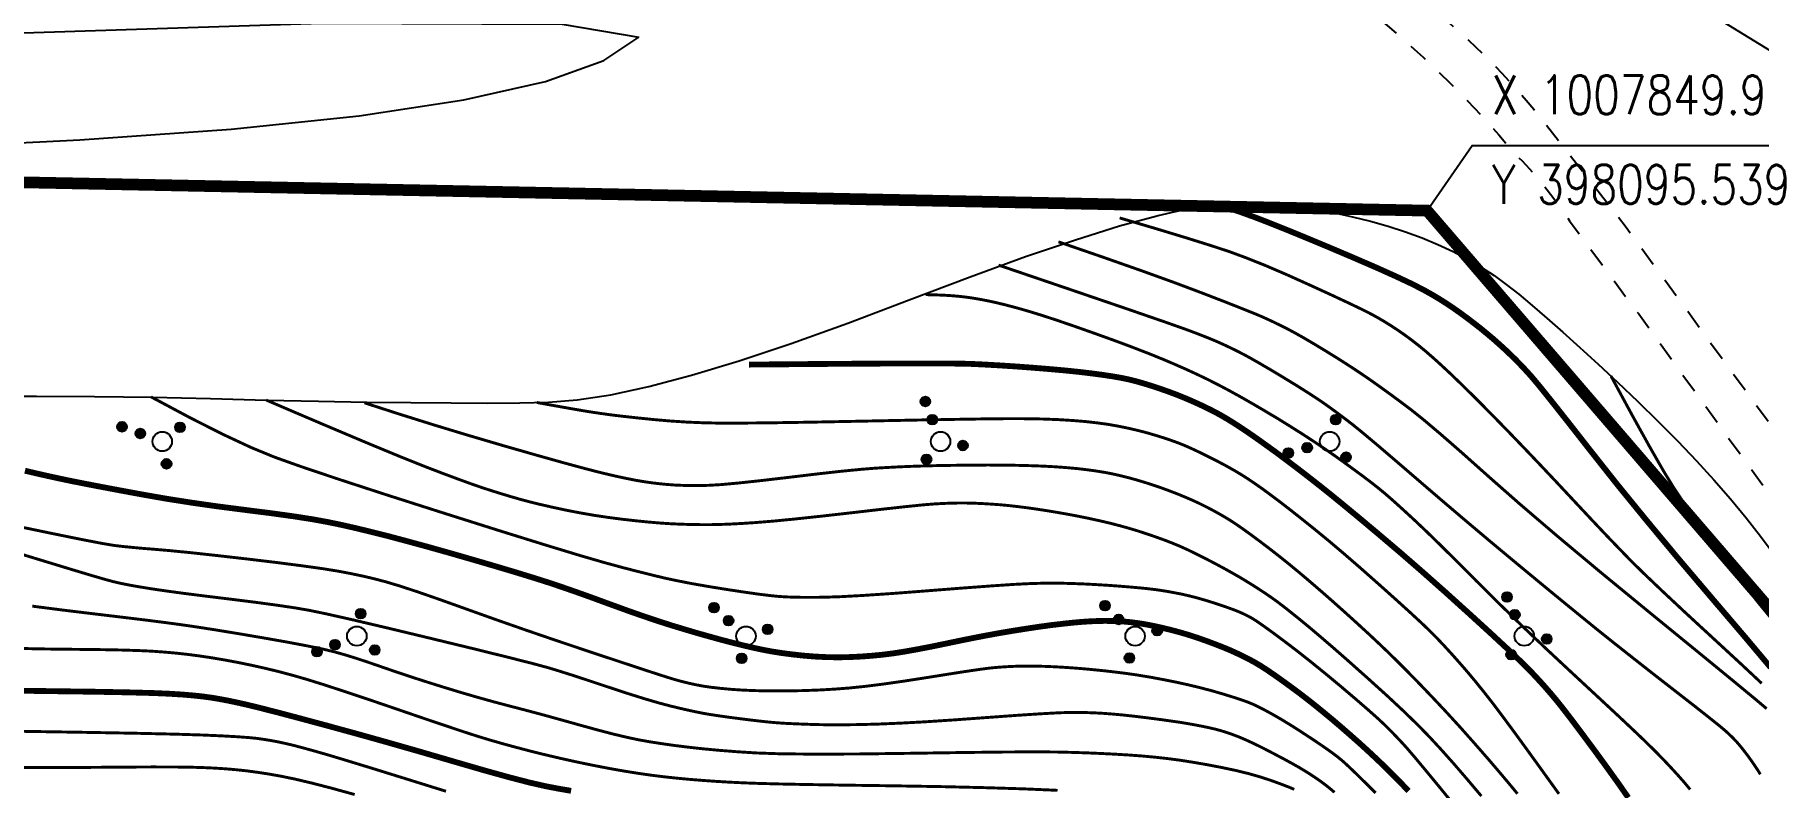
# Model space of a CAD drawing. Extents: x 396500 to 398250, y 1005980 to 1008200.
# Drawn here: x 398059.75 to 398104.06, y 1007835.15 to 1007854.5 of the extents above; entities that cross this region are included whole.
import ezdxf
from ezdxf.enums import TextEntityAlignment as Align

# ---------------------------------------------------------------- set-up
doc = ezdxf.new("R2010")
doc.units = 0
doc.header["$LTSCALE"] = 0.5
doc.linetypes.add('X6', pattern=[2, 1, -1])
doc.layers.get('0').update_dxf_attribs({"linetype": 'CONTINUOUS'})
for name, color, linetype in [('DGX', 2, 'CONTINUOUS'), ('DLSS', 4, 'CONTINUOUS'), ('DMTZ', 3, 'CONTINUOUS'), ('ZBTZ', 3, 'CONTINUOUS'), ('用地红线', 1, 'CONTINUOUS')]:
    doc.layers.add(name, color=color, linetype=linetype)
doc.styles.add('HZ', font='rs.shx', dxfattribs={"width": 0.8, "bigfont": 'hztxt.shx'})
doc.linetypes.add('10411', pattern='A,2,[150,AAA.SHX,S=1,R=0,X=0,Y=1],2,[151,AAA.SHX,S=1,R=0,X=0,Y=3],1e-11', length=4)
doc.linetypes.add('10421', pattern='A,2,[150,AAA.SHX,S=1,R=0,X=0,Y=1],1e-11', length=2)
doc.linetypes.add('1161', pattern='A,0,[149,AAA.SHX,S=0.15,R=0,X=0,Y=0],-1.6', length=1.6)

# ---------------------------------------------------------------- blocks, each defined once
blk = doc.blocks.new('*U110')
at = {"linetype": 'Continuous'}
for points in [[(-0.25, 2.2), (-0.238, 2.123), (-0.238, 2.277)], [(-0.238, 2.277), (-0.202, 2.053), (-0.202, 2.347)], [(-0.202, 2.053), (-0.238, 2.277), (-0.238, 2.123)], [(-0.202, 2.347), (-0.147, 1.998), (-0.147, 2.402)], [(-0.147, 1.998), (-0.202, 2.347), (-0.202, 2.053)], [(-0.147, 2.402), (-0.077, 1.962), (-0.077, 2.438)], [(-0.077, 1.962), (-0.147, 2.402), (-0.147, 1.998)], [(-0.077, 2.438), (0, 1.95), (0, 2.45)], [(0, 1.95), (-0.077, 2.438), (-0.077, 1.962)], [(0, 2.45), (0.077, 1.962), (0.077, 2.438)], [(0.077, 1.962), (0, 2.45), (0, 1.95)], [(0.077, 2.438), (0.147, 1.998), (0.147, 2.402)], [(0.147, 1.998), (0.077, 2.438), (0.077, 1.962)], [(0.147, 2.402), (0.202, 2.053), (0.202, 2.347)], [(0.202, 2.053), (0.147, 2.402), (0.147, 1.998)], [(0.202, 2.347), (0.238, 2.123), (0.238, 2.277)], [(0.238, 2.123), (0.202, 2.347), (0.202, 2.053)], [(0.25, 2.2), (0.238, 2.277), (0.238, 2.123)]]:
    blk.add_solid(points, dxfattribs=at)
blk = doc.blocks.new('*U109')
at = {"linetype": 'Continuous'}
for points in [[(-0.25, 1.2), (-0.238, 1.123), (-0.238, 1.277)], [(-0.238, 1.277), (-0.202, 1.053), (-0.202, 1.347)], [(-0.202, 1.053), (-0.238, 1.277), (-0.238, 1.123)], [(-0.202, 1.347), (-0.147, 0.998), (-0.147, 1.402)], [(-0.147, 0.998), (-0.202, 1.347), (-0.202, 1.053)], [(-0.147, 1.402), (-0.077, 0.962), (-0.077, 1.438)], [(-0.077, 0.962), (-0.147, 1.402), (-0.147, 0.998)], [(-0.077, 1.438), (0, 0.95), (0, 1.45)], [(0, 0.95), (-0.077, 1.438), (-0.077, 0.962)], [(0, 1.45), (0.077, 0.962), (0.077, 1.438)], [(0.077, 0.962), (0, 1.45), (0, 0.95)], [(0.077, 1.438), (0.147, 0.998), (0.147, 1.402)], [(0.147, 0.998), (0.077, 1.438), (0.077, 0.962)], [(0.147, 1.402), (0.202, 1.053), (0.202, 1.347)], [(0.202, 1.053), (0.147, 1.402), (0.147, 0.998)], [(0.202, 1.347), (0.238, 1.123), (0.238, 1.277)], [(0.238, 1.123), (0.202, 1.347), (0.202, 1.053)], [(0.25, 1.2), (0.238, 1.277), (0.238, 1.123)]]:
    blk.add_solid(points, dxfattribs=at)
blk = doc.blocks.new('*U108')
at = {"linetype": 'Continuous'}
for points in [[(-1.25, -0.6), (-1.238, -0.677), (-1.238, -0.523)], [(-1.238, -0.523), (-1.202, -0.747), (-1.202, -0.453)], [(-1.202, -0.747), (-1.238, -0.523), (-1.238, -0.677)], [(-1.202, -0.453), (-1.147, -0.802), (-1.147, -0.398)], [(-1.147, -0.802), (-1.202, -0.453), (-1.202, -0.747)], [(-1.147, -0.398), (-1.077, -0.838), (-1.077, -0.362)], [(-1.077, -0.838), (-1.147, -0.398), (-1.147, -0.802)], [(-1.077, -0.362), (-1, -0.85), (-1, -0.35)], [(-1, -0.85), (-1.077, -0.362), (-1.077, -0.838)], [(-1, -0.35), (-0.923, -0.838), (-0.923, -0.362)], [(-0.923, -0.838), (-1, -0.35), (-1, -0.85)], [(-0.923, -0.362), (-0.853, -0.802), (-0.853, -0.398)], [(-0.853, -0.802), (-0.923, -0.362), (-0.923, -0.838)], [(-0.853, -0.398), (-0.798, -0.747), (-0.798, -0.453)], [(-0.798, -0.747), (-0.853, -0.398), (-0.853, -0.802)], [(-0.798, -0.453), (-0.762, -0.677), (-0.762, -0.523)], [(-0.762, -0.677), (-0.798, -0.453), (-0.798, -0.747)], [(-0.75, -0.6), (-0.762, -0.523), (-0.762, -0.677)]]:
    blk.add_solid(points, dxfattribs=at)
blk = doc.blocks.new('*U107')
at = {"linetype": 'Continuous'}
for points in [[(0.75, -0.6), (0.762, -0.677), (0.762, -0.523)], [(0.762, -0.523), (0.798, -0.747), (0.798, -0.453)], [(0.798, -0.747), (0.762, -0.523), (0.762, -0.677)], [(0.798, -0.453), (0.853, -0.802), (0.853, -0.398)], [(0.853, -0.802), (0.798, -0.453), (0.798, -0.747)], [(0.853, -0.398), (0.923, -0.838), (0.923, -0.362)], [(0.923, -0.838), (0.853, -0.398), (0.853, -0.802)], [(0.923, -0.362), (1, -0.85), (1, -0.35)], [(1, -0.85), (0.923, -0.362), (0.923, -0.838)], [(1, -0.35), (1.077, -0.838), (1.077, -0.362)], [(1.077, -0.838), (1, -0.35), (1, -0.85)], [(1.077, -0.362), (1.147, -0.802), (1.147, -0.398)], [(1.147, -0.802), (1.077, -0.362), (1.077, -0.838)], [(1.147, -0.398), (1.202, -0.747), (1.202, -0.453)], [(1.202, -0.747), (1.147, -0.398), (1.147, -0.802)], [(1.202, -0.453), (1.238, -0.677), (1.238, -0.523)], [(1.238, -0.677), (1.202, -0.453), (1.202, -0.747)], [(1.25, -0.6), (1.238, -0.523), (1.238, -0.677)]]:
    blk.add_solid(points, dxfattribs=at)
blk = doc.blocks.new('gc160')
for centre, radius in [((0, 2.2), 0.25), ((0, 1.2), 0.25), ((0, 0), 0.5), ((-1, -0.6), 0.25), ((1, -0.6), 0.25)]:
    blk.add_circle(centre, radius)
at = {"linetype": 'Continuous'}
for name in ['*U110', '*U109', '*U108', '*U107']:
    blk.add_blockref(name, (0, 0), dxfattribs=at)

msp = doc.modelspace()

# ---------------------------------------------------------------- linework, layer by layer
at = {"layer": 'DGX', "color": 3, "linetype": 'Continuous', "lineweight": -2, "const_width": 0.15}
for points in [[(398104.367, 1007838.232), (398103.717, 1007839.006), (398102.882, 1007839.985), (398101.99, 1007841.035), (398101.171, 1007842.02), (398100.423, 1007842.938), (398099.748, 1007843.791), (398099.171, 1007844.528), (398098.721, 1007845.097), (398098.398, 1007845.498), (398098.2, 1007845.732), (398098.065, 1007845.88), (398097.93, 1007846.023), (398097.794, 1007846.161), (398097.658, 1007846.294), (398097.52, 1007846.424), (398097.38, 1007846.551), (398097.237, 1007846.677), (398097.091, 1007846.8), (398096.937, 1007846.927), (398096.767, 1007847.061), (398096.582, 1007847.202), (398096.38, 1007847.351), (398096.166, 1007847.501), (398095.941, 1007847.648), (398095.707, 1007847.791), (398095.461, 1007847.929), (398095.159, 1007848.085), (398094.753, 1007848.276), (398094.244, 1007848.505), (398093.631, 1007848.77), (398092.997, 1007849.039), (398092.428, 1007849.276), (398091.923, 1007849.483), (398091.483, 1007849.659), (398091.091, 1007849.81), (398090.734, 1007849.939), (398090.41, 1007850.048), (398090.121, 1007850.135)], [(398078.117, 1007846.016), (398080.326, 1007846.035), (398082.004, 1007846.045), (398083.151, 1007846.046), (398083.766, 1007846.036), (398084.13, 1007846.019), (398084.522, 1007845.997), (398084.942, 1007845.97), (398085.39, 1007845.937), (398085.834, 1007845.901), (398086.238, 1007845.865), (398086.604, 1007845.827), (398086.931, 1007845.788), (398087.22, 1007845.749), (398087.472, 1007845.711), (398087.687, 1007845.673), (398087.864, 1007845.637), (398088.033, 1007845.595), (398088.221, 1007845.542), (398088.428, 1007845.479), (398088.656, 1007845.404), (398088.89, 1007845.322), (398089.119, 1007845.236), (398089.343, 1007845.145), (398089.561, 1007845.051), (398089.766, 1007844.956), (398089.951, 1007844.867), (398090.117, 1007844.782), (398090.263, 1007844.701), (398090.402, 1007844.619), (398090.55, 1007844.528), (398090.705, 1007844.428), (398090.868, 1007844.32), (398091.043, 1007844.2), (398091.233, 1007844.067), (398091.438, 1007843.92), (398091.659, 1007843.76), (398091.894, 1007843.585), (398092.145, 1007843.396), (398092.412, 1007843.191), (398092.694, 1007842.971), (398093.014, 1007842.717), (398093.393, 1007842.408), (398093.833, 1007842.044), (398094.333, 1007841.625), (398094.873, 1007841.166), (398095.433, 1007840.679), (398096.013, 1007840.165), (398096.613, 1007839.623), (398097.17, 1007839.115), (398097.618, 1007838.699), (398097.958, 1007838.376), (398098.19, 1007838.145), (398098.364, 1007837.96), (398098.532, 1007837.776), (398098.694, 1007837.591), (398098.849, 1007837.406), (398099.026, 1007837.185), (398099.252, 1007836.892), (398099.526, 1007836.527), (398099.85, 1007836.09), (398100.177, 1007835.641), (398100.464, 1007835.241), (398100.709, 1007834.889)], [(398095.061, 1007835.06), (398094.846, 1007835.287), (398094.634, 1007835.502), (398094.427, 1007835.706), (398094.218, 1007835.905), (398094.004, 1007836.104), (398093.784, 1007836.304), (398093.559, 1007836.503), (398093.334, 1007836.699), (398093.116, 1007836.885), (398092.904, 1007837.061), (398092.699, 1007837.228), (398092.494, 1007837.391), (398092.28, 1007837.556), (398092.057, 1007837.722), (398091.826, 1007837.89), (398091.605, 1007838.047), (398091.413, 1007838.177), (398091.25, 1007838.282), (398091.117, 1007838.361), (398090.995, 1007838.427), (398090.871, 1007838.491), (398090.743, 1007838.554), (398090.612, 1007838.616), (398090.467, 1007838.681), (398090.295, 1007838.752), (398090.098, 1007838.829), (398089.875, 1007838.913), (398089.639, 1007838.996), (398089.404, 1007839.072), (398089.17, 1007839.141), (398088.936, 1007839.203), (398088.715, 1007839.256), (398088.517, 1007839.3), (398088.344, 1007839.334), (398088.194, 1007839.36), (398088.058, 1007839.379), (398087.926, 1007839.396), (398087.797, 1007839.409), (398087.672, 1007839.419), (398087.543, 1007839.426), (398087.4, 1007839.429), (398087.244, 1007839.43), (398087.075, 1007839.427), (398086.886, 1007839.419), (398086.671, 1007839.405), (398086.431, 1007839.384), (398086.165, 1007839.355), (398085.876, 1007839.321), (398085.568, 1007839.279), (398085.24, 1007839.23), (398084.892, 1007839.175), (398084.521, 1007839.112), (398084.122, 1007839.038), (398083.697, 1007838.955), (398083.244, 1007838.861), (398082.805, 1007838.77), (398082.419, 1007838.696), (398082.087, 1007838.637), (398081.809, 1007838.594), (398081.553, 1007838.562), (398081.287, 1007838.536), (398081.009, 1007838.515), (398080.722, 1007838.501), (398080.428, 1007838.494), (398080.131, 1007838.498), (398079.832, 1007838.512), (398079.53, 1007838.536), (398079.237, 1007838.568), (398078.963, 1007838.603), (398078.708, 1007838.643), (398078.473, 1007838.687), (398078.236, 1007838.737), (398077.978, 1007838.798), (398077.697, 1007838.867), (398077.395, 1007838.946), (398077.08, 1007839.033), (398076.761, 1007839.123), (398076.438, 1007839.219), (398076.111, 1007839.318), (398075.765, 1007839.429), (398075.385, 1007839.557), (398074.971, 1007839.702), (398074.523, 1007839.865), (398074.077, 1007840.029), (398073.668, 1007840.175), (398073.296, 1007840.304), (398072.962, 1007840.416), (398072.606, 1007840.529), (398072.171, 1007840.663), (398071.656, 1007840.817), (398071.061, 1007840.991), (398070.448, 1007841.168), (398069.879, 1007841.328), (398069.355, 1007841.471), (398068.876, 1007841.599), (398068.433, 1007841.711), (398068.02, 1007841.811), (398067.638, 1007841.898), (398067.285, 1007841.971), (398066.9, 1007842.041), (398066.419, 1007842.116), (398065.841, 1007842.196), (398065.169, 1007842.281), (398064.462, 1007842.372), (398063.784, 1007842.469), (398063.133, 1007842.571), (398062.511, 1007842.68), (398061.942, 1007842.785), (398061.449, 1007842.878), (398061.033, 1007842.958), (398060.694, 1007843.025), (398060.395, 1007843.088), (398060.097, 1007843.153), (398059.802, 1007843.22), (398059.508, 1007843.289)], [(398059.09, 1007837.64), (398060.219, 1007837.624), (398061.28, 1007837.61), (398062.134, 1007837.594), (398062.782, 1007837.577), (398063.224, 1007837.558), (398063.544, 1007837.538), (398063.831, 1007837.514), (398064.083, 1007837.487), (398064.302, 1007837.457), (398064.511, 1007837.422), (398064.733, 1007837.38), (398064.97, 1007837.33), (398065.221, 1007837.274), (398065.542, 1007837.195), (398065.99, 1007837.081), (398066.563, 1007836.929), (398067.262, 1007836.741), (398068.036, 1007836.529), (398068.833, 1007836.306), (398069.652, 1007836.072), (398070.495, 1007835.826), (398071.284, 1007835.597), (398071.946, 1007835.413), (398072.479, 1007835.275), (398072.883, 1007835.183), (398073.218, 1007835.119), (398073.542, 1007835.063)]]:
    msp.add_lwpolyline(points, dxfattribs=at)
at = {"layer": 'DGX', "linetype": 'Continuous', "const_width": 0.075}
for points in [[(398087.638, 1007849.785), (398088.579, 1007849.507), (398089.363, 1007849.269), (398089.989, 1007849.073), (398090.459, 1007848.918), (398090.881, 1007848.763), (398091.365, 1007848.57), (398091.91, 1007848.337), (398092.516, 1007848.064), (398093.094, 1007847.799), (398093.551, 1007847.585), (398093.889, 1007847.423), (398094.107, 1007847.312), (398094.268, 1007847.223), (398094.434, 1007847.126), (398094.606, 1007847.019), (398094.782, 1007846.904), (398094.962, 1007846.779), (398095.141, 1007846.647), (398095.321, 1007846.507), (398095.502, 1007846.358), (398095.693, 1007846.192), (398095.906, 1007845.999), (398096.141, 1007845.78), (398096.397, 1007845.533), (398096.676, 1007845.259), (398096.978, 1007844.957), (398097.303, 1007844.627), (398097.653, 1007844.268), (398098.028, 1007843.878), (398098.431, 1007843.455), (398098.862, 1007842.998), (398099.32, 1007842.508), (398099.767, 1007842.03), (398100.161, 1007841.613), (398100.503, 1007841.257), (398100.792, 1007840.96), (398101.122, 1007840.636), (398101.584, 1007840.196), (398102.178, 1007839.64), (398102.906, 1007838.969), (398103.61, 1007838.319), (398104.137, 1007837.826)], [(398086.065, 1007849.171), (398087.216, 1007848.774), (398088.215, 1007848.423), (398089.06, 1007848.118), (398089.751, 1007847.858), (398090.308, 1007847.643), (398090.75, 1007847.469), (398091.077, 1007847.338), (398091.29, 1007847.249), (398091.447, 1007847.178), (398091.609, 1007847.102), (398091.776, 1007847.02), (398091.949, 1007846.934), (398092.143, 1007846.83), (398092.374, 1007846.7), (398092.641, 1007846.543), (398092.945, 1007846.359), (398093.258, 1007846.165), (398093.552, 1007845.977), (398093.827, 1007845.795), (398094.083, 1007845.62), (398094.332, 1007845.443), (398094.589, 1007845.257), (398094.853, 1007845.062), (398095.124, 1007844.858), (398095.455, 1007844.594), (398095.898, 1007844.219), (398096.453, 1007843.734), (398097.12, 1007843.139), (398097.923, 1007842.432), (398098.885, 1007841.609), (398100.007, 1007840.672), (398101.288, 1007839.62), (398102.495, 1007838.635), (398103.393, 1007837.899), (398103.983, 1007837.412), (398104.264, 1007837.174)], [(398084.527, 1007848.572), (398086.431, 1007847.924), (398087.869, 1007847.433), (398088.84, 1007847.098), (398089.345, 1007846.919), (398089.602, 1007846.823), (398089.828, 1007846.735), (398090.025, 1007846.656), (398090.191, 1007846.584), (398090.343, 1007846.515), (398090.497, 1007846.442), (398090.654, 1007846.365), (398090.812, 1007846.284), (398090.997, 1007846.184), (398091.232, 1007846.05), (398091.517, 1007845.883), (398091.852, 1007845.682), (398092.189, 1007845.476), (398092.48, 1007845.292), (398092.726, 1007845.132), (398092.926, 1007844.995), (398093.102, 1007844.868), (398093.278, 1007844.739), (398093.453, 1007844.607), (398093.627, 1007844.473), (398093.858, 1007844.286), (398094.207, 1007843.994), (398094.672, 1007843.597), (398095.254, 1007843.096), (398095.895, 1007842.545), (398096.538, 1007841.998), (398097.182, 1007841.455), (398097.828, 1007840.917), (398098.444, 1007840.407), (398098.997, 1007839.952), (398099.488, 1007839.551), (398099.916, 1007839.203), (398100.336, 1007838.867), (398100.802, 1007838.499), (398101.312, 1007838.098), (398101.868, 1007837.665), (398102.386, 1007837.262), (398102.781, 1007836.951), (398103.053, 1007836.733), (398103.204, 1007836.606), (398103.289, 1007836.528), (398103.367, 1007836.453), (398103.439, 1007836.38), (398103.503, 1007836.311), (398103.566, 1007836.237), (398103.636, 1007836.152), (398103.711, 1007836.056), (398103.792, 1007835.949), (398103.874, 1007835.835), (398103.953, 1007835.72), (398104.03, 1007835.605), (398104.103, 1007835.488)], [(398082.656, 1007847.813), (398082.886, 1007847.808), (398083.1, 1007847.8), (398083.299, 1007847.788), (398083.483, 1007847.773), (398083.664, 1007847.753), (398083.855, 1007847.726), (398084.056, 1007847.692), (398084.267, 1007847.651), (398084.493, 1007847.602), (398084.74, 1007847.541), (398085.008, 1007847.47), (398085.297, 1007847.387), (398085.628, 1007847.285), (398086.021, 1007847.157), (398086.477, 1007847.001), (398086.996, 1007846.818), (398087.518, 1007846.63), (398087.983, 1007846.456), (398088.391, 1007846.298), (398088.743, 1007846.156), (398089.058, 1007846.022), (398089.355, 1007845.891), (398089.635, 1007845.762), (398089.898, 1007845.636), (398090.16, 1007845.503), (398090.441, 1007845.355), (398090.74, 1007845.19), (398091.056, 1007845.01), (398091.378, 1007844.821), (398091.695, 1007844.632), (398092.005, 1007844.44), (398092.31, 1007844.248), (398092.613, 1007844.05), (398092.919, 1007843.845), (398093.227, 1007843.631), (398093.537, 1007843.408), (398093.828, 1007843.194), (398094.077, 1007843.007), (398094.285, 1007842.844), (398094.45, 1007842.708), (398094.608, 1007842.571), (398094.791, 1007842.408), (398094.999, 1007842.218), (398095.233, 1007842.002), (398095.516, 1007841.734), (398095.872, 1007841.387), (398096.301, 1007840.962), (398096.803, 1007840.458), (398097.362, 1007839.902), (398097.961, 1007839.32), (398098.6, 1007838.712), (398099.28, 1007838.078), (398099.921, 1007837.483), (398100.444, 1007836.997), (398100.848, 1007836.617), (398101.133, 1007836.345), (398101.354, 1007836.128), (398101.567, 1007835.913), (398101.77, 1007835.699), (398101.964, 1007835.488), (398102.143, 1007835.286), (398102.299, 1007835.098)], [(398100.267, 1007845.716), (398100.809, 1007844.715), (398101.257, 1007843.906), (398101.612, 1007843.286), (398101.874, 1007842.856), (398102.115, 1007842.493), (398102.409, 1007842.069), (398102.757, 1007841.587), (398103.157, 1007841.045), (398103.602, 1007840.463), (398104.081, 1007839.861), (398104.595, 1007839.237)], [(398096.374, 1007834.526), (398095.886, 1007835.125), (398095.498, 1007835.595), (398095.212, 1007835.938), (398095.028, 1007836.153), (398094.892, 1007836.303), (398094.752, 1007836.451), (398094.609, 1007836.599), (398094.463, 1007836.745), (398094.281, 1007836.916), (398094.033, 1007837.137), (398093.719, 1007837.409), (398093.338, 1007837.733), (398092.935, 1007838.068), (398092.554, 1007838.377), (398092.196, 1007838.66), (398091.86, 1007838.916), (398091.565, 1007839.135), (398091.329, 1007839.305), (398091.153, 1007839.427), (398091.037, 1007839.5), (398090.95, 1007839.547), (398090.863, 1007839.591), (398090.776, 1007839.632), (398090.688, 1007839.67), (398090.584, 1007839.711), (398090.446, 1007839.762), (398090.274, 1007839.821), (398090.068, 1007839.89), (398089.849, 1007839.958), (398089.637, 1007840.019), (398089.433, 1007840.072), (398089.235, 1007840.117), (398089.046, 1007840.154), (398088.865, 1007840.187), (398088.692, 1007840.215), (398088.527, 1007840.238), (398088.349, 1007840.259), (398088.137, 1007840.28), (398087.889, 1007840.302), (398087.607, 1007840.325), (398087.309, 1007840.346), (398087.015, 1007840.364), (398086.724, 1007840.379), (398086.437, 1007840.39), (398086.152, 1007840.398), (398085.867, 1007840.4), (398085.582, 1007840.396), (398085.297, 1007840.387), (398084.924, 1007840.368), (398084.371, 1007840.331), (398083.64, 1007840.277), (398082.73, 1007840.206), (398081.809, 1007840.135), (398081.048, 1007840.084), (398080.445, 1007840.051), (398080.001, 1007840.037), (398079.658, 1007840.035), (398079.359, 1007840.037), (398079.104, 1007840.045), (398078.894, 1007840.057), (398078.669, 1007840.079), (398078.369, 1007840.116), (398077.995, 1007840.169), (398077.547, 1007840.237), (398077.083, 1007840.312), (398076.663, 1007840.385), (398076.287, 1007840.458), (398075.955, 1007840.529), (398075.627, 1007840.607), (398075.26, 1007840.699), (398074.855, 1007840.804), (398074.413, 1007840.924), (398073.806, 1007841.1), (398072.906, 1007841.373), (398071.713, 1007841.744), (398070.228, 1007842.213), (398068.735, 1007842.69), (398067.518, 1007843.087), (398066.577, 1007843.404), (398065.913, 1007843.641), (398065.321, 1007843.885), (398064.596, 1007844.223), (398063.739, 1007844.657), (398062.749, 1007845.186)], [(398096.934, 1007834.929), (398096.557, 1007835.375), (398096.21, 1007835.777), (398095.891, 1007836.134), (398095.601, 1007836.448), (398095.297, 1007836.759), (398094.934, 1007837.112), (398094.512, 1007837.506), (398094.031, 1007837.941), (398093.552, 1007838.368), (398093.134, 1007838.735), (398092.777, 1007839.042), (398092.482, 1007839.291), (398092.233, 1007839.495), (398092.017, 1007839.669), (398091.833, 1007839.813), (398091.682, 1007839.928), (398091.537, 1007840.031), (398091.376, 1007840.142), (398091.196, 1007840.26), (398090.999, 1007840.385), (398090.785, 1007840.516), (398090.555, 1007840.649), (398090.309, 1007840.786), (398090.048, 1007840.926), (398089.791, 1007841.059), (398089.559, 1007841.175), (398089.351, 1007841.274), (398089.169, 1007841.356), (398088.989, 1007841.43), (398088.79, 1007841.507), (398088.573, 1007841.585), (398088.336, 1007841.667), (398088.091, 1007841.746), (398087.847, 1007841.819), (398087.605, 1007841.886), (398087.365, 1007841.947), (398087.12, 1007842.004), (398086.866, 1007842.06), (398086.603, 1007842.114), (398086.33, 1007842.166), (398086.056, 1007842.214), (398085.789, 1007842.259), (398085.529, 1007842.299), (398085.276, 1007842.335), (398085.031, 1007842.366), (398084.792, 1007842.393), (398084.561, 1007842.415), (398084.337, 1007842.431), (398084.125, 1007842.444), (398083.928, 1007842.453), (398083.748, 1007842.458), (398083.584, 1007842.46), (398083.423, 1007842.458), (398083.254, 1007842.454), (398083.075, 1007842.446), (398082.888, 1007842.436), (398082.612, 1007842.414), (398082.168, 1007842.369), (398081.557, 1007842.302), (398080.778, 1007842.212), (398079.975, 1007842.121), (398079.292, 1007842.048), (398078.729, 1007841.993), (398078.285, 1007841.957), (398077.921, 1007841.933), (398077.593, 1007841.916), (398077.303, 1007841.906), (398077.05, 1007841.902), (398076.815, 1007841.904), (398076.577, 1007841.908), (398076.337, 1007841.916), (398076.095, 1007841.927), (398075.835, 1007841.944), (398075.544, 1007841.969), (398075.22, 1007842.001), (398074.865, 1007842.041), (398074.495, 1007842.089), (398074.128, 1007842.144), (398073.765, 1007842.207), (398073.406, 1007842.277), (398073.063, 1007842.351), (398072.751, 1007842.422), (398072.468, 1007842.492), (398072.216, 1007842.559), (398071.979, 1007842.628), (398071.74, 1007842.7), (398071.5, 1007842.775), (398071.259, 1007842.853), (398070.987, 1007842.947), (398070.654, 1007843.068), (398070.259, 1007843.215), (398069.804, 1007843.389), (398069.184, 1007843.637), (398068.294, 1007844.005), (398067.136, 1007844.494), (398065.708, 1007845.104)], [(398097.861, 1007834.988), (398097.658, 1007835.234), (398097.397, 1007835.544), (398097.077, 1007835.918), (398096.727, 1007836.318), (398096.38, 1007836.708), (398096.034, 1007837.086), (398095.689, 1007837.453), (398095.36, 1007837.797), (398095.057, 1007838.107), (398094.783, 1007838.383), (398094.535, 1007838.625), (398094.291, 1007838.858), (398094.025, 1007839.107), (398093.736, 1007839.372), (398093.426, 1007839.653), (398093.112, 1007839.933), (398092.813, 1007840.195), (398092.53, 1007840.439), (398092.263, 1007840.665), (398092.005, 1007840.878), (398091.749, 1007841.084), (398091.496, 1007841.281), (398091.246, 1007841.471), (398091.011, 1007841.645), (398090.805, 1007841.794), (398090.627, 1007841.917), (398090.477, 1007842.015), (398090.337, 1007842.1), (398090.19, 1007842.185), (398090.034, 1007842.271), (398089.871, 1007842.357), (398089.698, 1007842.443), (398089.514, 1007842.528), (398089.32, 1007842.612), (398089.115, 1007842.696), (398088.904, 1007842.777), (398088.693, 1007842.854), (398088.481, 1007842.926), (398088.268, 1007842.994), (398088.057, 1007843.057), (398087.853, 1007843.113), (398087.654, 1007843.163), (398087.461, 1007843.206), (398087.262, 1007843.245), (398087.045, 1007843.28), (398086.809, 1007843.313), (398086.555, 1007843.343), (398086.282, 1007843.368), (398085.987, 1007843.39), (398085.672, 1007843.407), (398085.335, 1007843.419), (398084.985, 1007843.428), (398084.631, 1007843.433), (398084.273, 1007843.435), (398083.91, 1007843.434), (398083.552, 1007843.43), (398083.211, 1007843.425), (398082.886, 1007843.419), (398082.577, 1007843.411), (398082.275, 1007843.401), (398081.971, 1007843.388), (398081.665, 1007843.372), (398081.356, 1007843.354), (398080.986, 1007843.324), (398080.495, 1007843.276), (398079.883, 1007843.208), (398079.149, 1007843.12), (398078.423, 1007843.035), (398077.833, 1007842.972), (398077.379, 1007842.931), (398077.062, 1007842.913), (398076.821, 1007842.909), (398076.598, 1007842.908), (398076.392, 1007842.913), (398076.203, 1007842.921), (398076.019, 1007842.935), (398075.829, 1007842.953), (398075.633, 1007842.976), (398075.431, 1007843.005), (398075.209, 1007843.042), (398074.951, 1007843.093), (398074.659, 1007843.156), (398074.332, 1007843.233), (398073.915, 1007843.34), (398073.354, 1007843.492), (398072.648, 1007843.69), (398071.797, 1007843.934), (398070.883, 1007844.203), (398069.983, 1007844.476), (398069.1, 1007844.753), (398068.232, 1007845.034)], [(398072.664, 1007845.042), (398073.176, 1007844.949), (398073.616, 1007844.871), (398073.983, 1007844.809), (398074.279, 1007844.764), (398074.56, 1007844.725), (398074.884, 1007844.686), (398075.25, 1007844.646), (398075.658, 1007844.604), (398076.085, 1007844.567), (398076.509, 1007844.539), (398076.928, 1007844.521), (398077.342, 1007844.512), (398077.884, 1007844.512), (398078.683, 1007844.52), (398079.739, 1007844.537), (398081.053, 1007844.563), (398082.371, 1007844.59), (398083.441, 1007844.609), (398084.261, 1007844.622), (398084.833, 1007844.627), (398085.268, 1007844.625), (398085.678, 1007844.617), (398086.064, 1007844.602), (398086.425, 1007844.58), (398086.762, 1007844.552), (398087.076, 1007844.517), (398087.366, 1007844.476), (398087.633, 1007844.428), (398087.882, 1007844.376), (398088.118, 1007844.321), (398088.341, 1007844.263), (398088.551, 1007844.202), (398088.746, 1007844.141), (398088.923, 1007844.082), (398089.082, 1007844.026), (398089.224, 1007843.972), (398089.37, 1007843.911), (398089.542, 1007843.833), (398089.74, 1007843.739), (398089.965, 1007843.627), (398090.193, 1007843.511), (398090.4, 1007843.4), (398090.588, 1007843.294), (398090.756, 1007843.194), (398090.921, 1007843.089), (398091.102, 1007842.967), (398091.298, 1007842.83), (398091.508, 1007842.676), (398091.743, 1007842.5), (398092.008, 1007842.295), (398092.305, 1007842.061), (398092.633, 1007841.798), (398092.995, 1007841.501), (398093.395, 1007841.163), (398093.831, 1007840.785), (398094.305, 1007840.366), (398094.757, 1007839.961), (398095.127, 1007839.625), (398095.415, 1007839.358), (398095.621, 1007839.16), (398095.792, 1007838.987), (398095.974, 1007838.795), (398096.167, 1007838.584), (398096.371, 1007838.355), (398096.582, 1007838.112), (398096.794, 1007837.858), (398097.007, 1007837.593), (398097.223, 1007837.318), (398097.491, 1007836.962), (398097.865, 1007836.455), (398098.343, 1007835.796), (398098.927, 1007834.985)], [(398059.154, 1007841.895), (398060.172, 1007841.683), (398060.954, 1007841.524), (398061.499, 1007841.419), (398061.807, 1007841.368), (398062.016, 1007841.343), (398062.261, 1007841.319), (398062.543, 1007841.293), (398062.861, 1007841.268), (398063.261, 1007841.233), (398063.787, 1007841.181), (398064.439, 1007841.11), (398065.216, 1007841.021), (398065.994, 1007840.928), (398066.643, 1007840.844), (398067.166, 1007840.771), (398067.561, 1007840.707), (398067.887, 1007840.645), (398068.2, 1007840.579), (398068.502, 1007840.508), (398068.792, 1007840.431), (398069.133, 1007840.329), (398069.588, 1007840.18), (398070.156, 1007839.983), (398070.838, 1007839.739), (398071.596, 1007839.468), (398072.39, 1007839.19), (398073.221, 1007838.906), (398074.089, 1007838.615), (398074.882, 1007838.352), (398075.49, 1007838.151), (398075.913, 1007838.014), (398076.151, 1007837.939), (398076.299, 1007837.897), (398076.451, 1007837.857), (398076.608, 1007837.82), (398076.769, 1007837.785), (398076.948, 1007837.752), (398077.158, 1007837.722), (398077.399, 1007837.695), (398077.671, 1007837.67), (398077.975, 1007837.65), (398078.314, 1007837.637), (398078.687, 1007837.631), (398079.094, 1007837.631), (398079.511, 1007837.639), (398079.915, 1007837.654), (398080.305, 1007837.676), (398080.682, 1007837.705), (398081.083, 1007837.746), (398081.547, 1007837.804), (398082.073, 1007837.879), (398082.662, 1007837.97), (398083.225, 1007838.06), (398083.674, 1007838.13), (398084.008, 1007838.179), (398084.228, 1007838.209), (398084.392, 1007838.227), (398084.562, 1007838.242), (398084.735, 1007838.253), (398084.914, 1007838.262), (398085.1, 1007838.268), (398085.299, 1007838.269), (398085.51, 1007838.267), (398085.733, 1007838.261), (398085.968, 1007838.251), (398086.213, 1007838.237), (398086.469, 1007838.219), (398086.735, 1007838.198), (398087.007, 1007838.172), (398087.279, 1007838.144), (398087.552, 1007838.112), (398087.824, 1007838.078), (398088.105, 1007838.037), (398088.403, 1007837.988), (398088.716, 1007837.93), (398089.046, 1007837.865), (398089.377, 1007837.793), (398089.694, 1007837.717), (398089.999, 1007837.637), (398090.29, 1007837.553), (398090.551, 1007837.472), (398090.766, 1007837.402), (398090.936, 1007837.341), (398091.059, 1007837.291), (398091.17, 1007837.239), (398091.302, 1007837.173), (398091.453, 1007837.092), (398091.624, 1007836.997), (398091.82, 1007836.883), (398092.042, 1007836.747), (398092.292, 1007836.588), (398092.569, 1007836.406), (398092.836, 1007836.227), (398093.054, 1007836.074), (398093.225, 1007835.947), (398093.348, 1007835.847), (398093.463, 1007835.744), (398093.607, 1007835.608), (398093.782, 1007835.439), (398093.988, 1007835.237), (398094.214, 1007835.01)], [(398059.362, 1007841.161), (398060.012, 1007840.963), (398060.658, 1007840.766), (398061.166, 1007840.613), (398061.536, 1007840.505), (398061.77, 1007840.441), (398061.955, 1007840.398), (398062.181, 1007840.352), (398062.448, 1007840.305), (398062.756, 1007840.255), (398063.13, 1007840.2), (398063.593, 1007840.137), (398064.147, 1007840.067), (398064.792, 1007839.988), (398065.435, 1007839.908), (398065.986, 1007839.833), (398066.445, 1007839.765), (398066.812, 1007839.702), (398067.25, 1007839.611), (398067.922, 1007839.46), (398068.828, 1007839.247), (398069.968, 1007838.973), (398071.099, 1007838.699), (398071.975, 1007838.482), (398072.599, 1007838.323), (398072.969, 1007838.223), (398073.247, 1007838.138), (398073.595, 1007838.028), (398074.013, 1007837.891), (398074.502, 1007837.728), (398074.994, 1007837.566), (398075.425, 1007837.431), (398075.793, 1007837.323), (398076.099, 1007837.242), (398076.357, 1007837.18), (398076.585, 1007837.128), (398076.781, 1007837.086), (398076.945, 1007837.054), (398077.114, 1007837.025), (398077.325, 1007836.993), (398077.576, 1007836.957), (398077.869, 1007836.919), (398078.163, 1007836.882), (398078.42, 1007836.852), (398078.638, 1007836.829), (398078.819, 1007836.813), (398079.002, 1007836.8), (398079.226, 1007836.789), (398079.491, 1007836.778), (398079.799, 1007836.767), (398080.148, 1007836.76), (398080.538, 1007836.76), (398080.97, 1007836.766), (398081.444, 1007836.779), (398081.987, 1007836.802), (398082.624, 1007836.836), (398083.357, 1007836.884), (398084.186, 1007836.944), (398084.98, 1007837.002), (398085.609, 1007837.043), (398086.075, 1007837.069), (398086.376, 1007837.078), (398086.594, 1007837.077), (398086.811, 1007837.073), (398087.026, 1007837.065), (398087.241, 1007837.053), (398087.471, 1007837.035), (398087.732, 1007837.011), (398088.026, 1007836.979), (398088.352, 1007836.939), (398088.676, 1007836.897), (398088.963, 1007836.857), (398089.214, 1007836.82), (398089.428, 1007836.784), (398089.617, 1007836.75), (398089.791, 1007836.716), (398089.951, 1007836.682), (398090.096, 1007836.648), (398090.238, 1007836.61), (398090.387, 1007836.564), (398090.542, 1007836.51), (398090.705, 1007836.448), (398090.885, 1007836.371), (398091.093, 1007836.275), (398091.328, 1007836.159), (398091.591, 1007836.023), (398091.85, 1007835.886), (398092.07, 1007835.766), (398092.253, 1007835.663), (398092.397, 1007835.576), (398092.519, 1007835.5), (398092.635, 1007835.424), (398092.743, 1007835.35), (398092.846, 1007835.277), (398092.946, 1007835.201), (398093.051, 1007835.117), (398093.159, 1007835.025)], [(398059.697, 1007839.809), (398060.466, 1007839.71), (398061.249, 1007839.615), (398061.985, 1007839.527), (398062.613, 1007839.451), (398063.132, 1007839.385), (398063.544, 1007839.329), (398063.942, 1007839.271), (398064.422, 1007839.196), (398064.983, 1007839.104), (398065.626, 1007838.995), (398066.253, 1007838.884), (398066.768, 1007838.787), (398067.17, 1007838.704), (398067.459, 1007838.635), (398067.708, 1007838.565), (398067.989, 1007838.479), (398068.302, 1007838.376), (398068.648, 1007838.257), (398069.022, 1007838.128), (398069.419, 1007837.995), (398069.839, 1007837.86), (398070.283, 1007837.721), (398070.731, 1007837.585), (398071.162, 1007837.46), (398071.578, 1007837.344), (398071.976, 1007837.239), (398072.38, 1007837.134), (398072.811, 1007837.019), (398073.267, 1007836.893), (398073.749, 1007836.758), (398074.217, 1007836.629), (398074.626, 1007836.522), (398074.979, 1007836.438), (398075.274, 1007836.375), (398075.554, 1007836.325), (398075.862, 1007836.277), (398076.198, 1007836.229), (398076.563, 1007836.184), (398076.954, 1007836.141), (398077.374, 1007836.102), (398077.822, 1007836.067), (398078.297, 1007836.037), (398078.913, 1007836.015), (398079.779, 1007836.006), (398080.896, 1007836.01), (398082.265, 1007836.028), (398083.619, 1007836.048), (398084.695, 1007836.061), (398085.492, 1007836.065), (398086.009, 1007836.061), (398086.388, 1007836.052), (398086.765, 1007836.04), (398087.143, 1007836.024), (398087.52, 1007836.005), (398087.887, 1007835.983), (398088.235, 1007835.957), (398088.564, 1007835.926), (398088.873, 1007835.892), (398089.184, 1007835.851), (398089.516, 1007835.799), (398089.869, 1007835.738), (398090.243, 1007835.667), (398090.612, 1007835.589), (398090.949, 1007835.507), (398091.255, 1007835.42), (398091.529, 1007835.33), (398091.767, 1007835.243), (398091.966, 1007835.167), (398092.125, 1007835.102)], [(398059.446, 1007838.721), (398059.869, 1007838.711), (398060.367, 1007838.704), (398060.939, 1007838.698), (398061.51, 1007838.691), (398062.005, 1007838.681), (398062.424, 1007838.668), (398062.767, 1007838.652), (398063.073, 1007838.63), (398063.38, 1007838.603), (398063.69, 1007838.569), (398064.002, 1007838.528), (398064.32, 1007838.48), (398064.65, 1007838.424), (398064.992, 1007838.36), (398065.345, 1007838.287), (398065.703, 1007838.207), (398066.057, 1007838.12), (398066.409, 1007838.026), (398066.758, 1007837.925), (398067.159, 1007837.8), (398067.667, 1007837.635), (398068.282, 1007837.43), (398069.003, 1007837.184), (398069.717, 1007836.939), (398070.309, 1007836.739), (398070.778, 1007836.582), (398071.125, 1007836.47), (398071.426, 1007836.378), (398071.755, 1007836.283), (398072.113, 1007836.185), (398072.499, 1007836.084), (398072.902, 1007835.984), (398073.308, 1007835.889), (398073.718, 1007835.799), (398074.131, 1007835.714), (398074.532, 1007835.637), (398074.909, 1007835.57), (398075.261, 1007835.514), (398075.588, 1007835.467), (398075.905, 1007835.427), (398076.23, 1007835.392), (398076.561, 1007835.36), (398076.899, 1007835.333), (398077.244, 1007835.308), (398077.599, 1007835.287), (398077.964, 1007835.269), (398078.338, 1007835.255), (398078.836, 1007835.241), (398079.573, 1007835.226), (398080.551, 1007835.21), (398081.767, 1007835.193), (398083.037, 1007835.172), (398084.172, 1007835.145), (398085.174, 1007835.114), (398086.042, 1007835.076)], [(398059.218, 1007836.596), (398060.957, 1007836.568), (398062.347, 1007836.543), (398063.388, 1007836.519), (398064.081, 1007836.497), (398064.557, 1007836.476), (398064.949, 1007836.454), (398065.256, 1007836.432), (398065.478, 1007836.41), (398065.658, 1007836.384), (398065.84, 1007836.354), (398066.024, 1007836.319), (398066.209, 1007836.279), (398066.416, 1007836.23), (398066.665, 1007836.164), (398066.956, 1007836.084), (398067.29, 1007835.988), (398067.745, 1007835.851), (398068.404, 1007835.65), (398069.264, 1007835.383), (398070.327, 1007835.052)], [(398059.164, 1007835.667), (398060.206, 1007835.661), (398061.188, 1007835.666), (398062.062, 1007835.673), (398062.779, 1007835.677), (398063.34, 1007835.676), (398063.744, 1007835.671), (398064.062, 1007835.662), (398064.365, 1007835.648), (398064.652, 1007835.63), (398064.923, 1007835.607), (398065.195, 1007835.578), (398065.48, 1007835.54), (398065.78, 1007835.494), (398066.094, 1007835.438), (398066.453, 1007835.364), (398066.887, 1007835.261), (398067.397, 1007835.129), (398067.982, 1007834.968)]]:
    msp.add_lwpolyline(points, dxfattribs=at)
at = {"layer": 'DLSS', "linetype": 'X6', "flags": 128}
for points in [[(398090.75, 1007858.735), (398090.495, 1007857.414), (398091.761, 1007856.779), (398092.239, 1007856.498), (398094.272, 1007854.931, -0.045288), (398097.783, 1007851.449, -0.052753), (398099.197, 1007849.709), (398100.977, 1007847.317), (398104.34, 1007842.675), (398105.29, 1007840.889), (398105.824, 1007839.431), (398107.347, 1007839.754), (398110.02, 1007840.292)], [(398092.208, 1007858.248), (398092.125, 1007858.045), (398092.747, 1007857.609), (398094.898, 1007855.746, -0.068439), (398098.476, 1007852.335), (398100.658, 1007849.543), (398105.265, 1007843.24), (398106.763, 1007841.329), (398107.097, 1007841.219), (398109.739, 1007841.788)]]:
    msp.add_lwpolyline(points, format="xyb", dxfattribs=at)
at = {"layer": 'DMTZ', "linetype": '10421', "flags": 128}
msp.add_lwpolyline([(398097.202, 1007856.849), (398101.133, 1007855.51), (398102.059, 1007855.504), (398104.336, 1007854.095), (398106.531, 1007850.907), (398107.503, 1007849.169), (398109.484, 1007844.524), (398109.739, 1007841.788)], dxfattribs=at)
at = {"layer": 'DMTZ', "linetype": 'Continuous'}
msp.add_lwpolyline([(398009.551, 1007854.664), (398016.593, 1007853.952), (398029.765, 1007854.11), (398042.388, 1007854.739), (398052.604, 1007854.317), (398067.132, 1007854.792), (398073.31, 1007854.761), (398075.283, 1007854.43)], dxfattribs=at)
at = {"layer": 'DMTZ', "linetype": '10411', "flags": 128}
msp.add_lwpolyline([(397879.8, 1007800), (397879.819, 1007800.019), (397879.873, 1007800.073), (397879.962, 1007800.162), (397880.087, 1007800.287), (397880.248, 1007800.447), (397880.444, 1007800.643), (397880.675, 1007800.874), (397880.942, 1007801.141), (397881.239, 1007801.43), (397881.56, 1007801.73), (397881.905, 1007802.039), (397882.274, 1007802.358), (397882.668, 1007802.688), (397883.086, 1007803.028), (397883.529, 1007803.377), (397883.995, 1007803.737), (397884.501, 1007804.087), (397885.059, 1007804.41), (397885.669, 1007804.705), (397886.332, 1007804.972), (397887.048, 1007805.211), (397887.817, 1007805.422), (397888.639, 1007805.606), (397889.513, 1007805.761), (397890.452, 1007805.858), (397891.467, 1007805.864), (397892.559, 1007805.78), (397893.727, 1007805.605), (397894.971, 1007805.341), (397896.293, 1007804.986), (397897.69, 1007804.541), (397899.164, 1007804.006), (397900.621, 1007803.497), (397901.965, 1007803.131), (397903.197, 1007802.909), (397904.318, 1007802.829), (397905.326, 1007802.893), (397906.222, 1007803.099), (397907.007, 1007803.449), (397907.679, 1007803.942), (397908.309, 1007804.547), (397908.966, 1007805.236), (397909.65, 1007806.008), (397910.361, 1007806.863), (397911.099, 1007807.801), (397911.864, 1007808.822), (397912.656, 1007809.926), (397913.475, 1007811.113), (397914.312, 1007812.316), (397915.159, 1007813.465), (397916.016, 1007814.562), (397916.883, 1007815.607), (397917.759, 1007816.599), (397918.645, 1007817.538), (397919.541, 1007818.424), (397920.447, 1007819.258), (397921.375, 1007820.041), (397922.337, 1007820.773), (397923.333, 1007821.455), (397924.363, 1007822.086), (397925.427, 1007822.667), (397926.525, 1007823.197), (397927.657, 1007823.677), (397928.824, 1007824.107), (397930.021, 1007824.499), (397931.248, 1007824.865), (397932.503, 1007825.206), (397933.788, 1007825.522), (397935.101, 1007825.812), (397936.443, 1007826.076), (397937.813, 1007826.315), (397939.213, 1007826.528), (397940.619, 1007826.738), (397942.01, 1007826.966), (397943.386, 1007827.213), (397944.747, 1007827.478), (397946.093, 1007827.762), (397947.424, 1007828.064), (397948.739, 1007828.385), (397950.04, 1007828.724), (397951.333, 1007829.067), (397952.626, 1007829.399), (397953.921, 1007829.722), (397955.215, 1007830.034), (397956.511, 1007830.336), (397957.806, 1007830.628), (397959.103, 1007830.909), (397960.399, 1007831.181), (397961.761, 1007831.45), (397963.252, 1007831.726), (397964.873, 1007832.009), (397966.623, 1007832.299), (397968.502, 1007832.595), (397970.511, 1007832.899), (397972.649, 1007833.209), (397974.917, 1007833.525), (397977.146, 1007833.834), (397979.17, 1007834.119), (397980.99, 1007834.38), (397982.603, 1007834.619), (397984.012, 1007834.834), (397985.215, 1007835.025), (397986.214, 1007835.194), (397987.007, 1007835.339), (397987.692, 1007835.467), (397988.367, 1007835.584), (397989.033, 1007835.69), (397989.688, 1007835.786), (397990.334, 1007835.871), (397990.969, 1007835.945), (397991.595, 1007836.008), (397992.211, 1007836.061), (397992.823, 1007836.116), (397993.439, 1007836.187), (397994.058, 1007836.275), (397994.68, 1007836.378), (397995.306, 1007836.497), (397995.935, 1007836.633), (397996.567, 1007836.784), (397997.202, 1007836.951), (397997.856, 1007837.117), (397998.541, 1007837.265), (397999.259, 1007837.393), (398000.008, 1007837.503), (398000.79, 1007837.594), (398001.605, 1007837.666), (398002.451, 1007837.719), (398003.329, 1007837.753), (398004.224, 1007837.786), (398005.119, 1007837.833), (398006.013, 1007837.894), (398006.908, 1007837.97), (398007.802, 1007838.061), (398008.697, 1007838.167), (398009.592, 1007838.287), (398010.486, 1007838.422), (398011.407, 1007838.567), (398012.381, 1007838.718), (398013.406, 1007838.876), (398014.485, 1007839.04), (398015.616, 1007839.211), (398016.8, 1007839.388), (398018.036, 1007839.571), (398019.324, 1007839.76), (398020.598, 1007839.951), (398021.788, 1007840.139), (398022.896, 1007840.324), (398023.921, 1007840.505), (398024.863, 1007840.684), (398025.723, 1007840.859), (398026.499, 1007841.031), (398027.193, 1007841.199), (398027.87, 1007841.369), (398028.597, 1007841.544), (398029.375, 1007841.724), (398030.202, 1007841.909), (398031.08, 1007842.1), (398032.008, 1007842.296), (398032.987, 1007842.497), (398034.015, 1007842.703), (398035.066, 1007842.908), (398036.112, 1007843.107), (398037.154, 1007843.299), (398038.191, 1007843.484), (398039.223, 1007843.663), (398040.251, 1007843.835), (398041.273, 1007844), (398042.291, 1007844.158), (398043.337, 1007844.307), (398044.443, 1007844.445), (398045.608, 1007844.573), (398046.834, 1007844.689), (398048.119, 1007844.794), (398049.465, 1007844.888), (398050.87, 1007844.971), (398052.336, 1007845.043), (398053.831, 1007845.103), (398055.325, 1007845.149), (398056.819, 1007845.182), (398058.312, 1007845.201), (398059.804, 1007845.207), (398061.296, 1007845.199), (398062.786, 1007845.178), (398064.276, 1007845.144), (398065.715, 1007845.106), (398067.053, 1007845.076), (398068.29, 1007845.053), (398069.426, 1007845.038), (398070.461, 1007845.03), (398071.394, 1007845.029), (398072.227, 1007845.036), (398072.959, 1007845.05), (398073.7, 1007845.107), (398074.56, 1007845.241), (398075.54, 1007845.453), (398076.639, 1007845.742), (398077.859, 1007846.11), (398079.197, 1007846.554), (398080.655, 1007847.077), (398082.233, 1007847.677), (398083.799, 1007848.275), (398085.222, 1007848.791), (398086.502, 1007849.226), (398087.638, 1007849.579), (398088.632, 1007849.851), (398089.482, 1007850.041), (398090.189, 1007850.15), (398090.753, 1007850.177), (398091.244, 1007850.155), (398091.729, 1007850.118), (398092.21, 1007850.066), (398092.685, 1007849.998), (398093.156, 1007849.914), (398093.622, 1007849.815), (398094.083, 1007849.7), (398094.54, 1007849.57), (398094.984, 1007849.426), (398095.41, 1007849.27), (398095.818, 1007849.102), (398096.206, 1007848.921), (398096.576, 1007848.728), (398096.928, 1007848.523), (398097.26, 1007848.306), (398097.574, 1007848.077), (398097.893, 1007847.824), (398098.242, 1007847.535), (398098.62, 1007847.212), (398099.028, 1007846.853), (398099.465, 1007846.459), (398099.932, 1007846.03), (398100.428, 1007845.566), (398100.953, 1007845.067), (398101.48, 1007844.553), (398101.982, 1007844.046), (398102.459, 1007843.545), (398102.909, 1007843.051), (398103.335, 1007842.563), (398103.734, 1007842.081), (398104.109, 1007841.607), (398104.457, 1007841.138), (398104.779, 1007840.698), (398105.074, 1007840.308), (398105.341, 1007839.968), (398105.58, 1007839.679), (398105.792, 1007839.439), (398105.976, 1007839.249), (398106.133, 1007839.109), (398106.263, 1007839.02), (398106.38, 1007838.956), (398106.502, 1007838.895), (398106.627, 1007838.837), (398106.756, 1007838.781), (398106.889, 1007838.727), (398107.026, 1007838.676), (398107.167, 1007838.628), (398107.312, 1007838.582), (398107.456, 1007838.534), (398107.597, 1007838.482), (398107.733, 1007838.424), (398107.865, 1007838.361), (398107.993, 1007838.294), (398108.117, 1007838.221), (398108.237, 1007838.143), (398108.352, 1007838.06), (398108.49, 1007837.952), (398108.676, 1007837.799), (398108.91, 1007837.601), (398109.193, 1007837.359), (398109.524, 1007837.072), (398109.904, 1007836.741), (398110.332, 1007836.364), (398110.808, 1007835.943)], dxfattribs=at)
at = {"layer": 'ZBTZ', "linetype": '1161', "flags": 128}
msp.add_lwpolyline([(397891.349, 1007812.984), (397894.114, 1007811.267), (397896.642, 1007809.997), (397898.935, 1007809.173), (397900.992, 1007808.795), (397902.813, 1007808.864), (397904.399, 1007809.38), (397905.748, 1007810.342), (397906.862, 1007811.75), (397907.856, 1007813.331), (397908.85, 1007814.81), (397909.842, 1007816.187), (397910.832, 1007817.462), (397911.821, 1007818.635), (397912.808, 1007819.706), (397913.794, 1007820.676), (397914.778, 1007821.543), (397915.703, 1007822.334), (397916.51, 1007823.074), (397917.2, 1007823.763), (397917.773, 1007824.4), (397918.228, 1007824.987), (397918.565, 1007825.522), (397918.785, 1007826.007), (397918.888, 1007826.44), (397918.993, 1007826.831), (397919.221, 1007827.19), (397919.571, 1007827.515), (397920.043, 1007827.808), (397920.638, 1007828.068), (397921.355, 1007828.294), (397922.194, 1007828.488), (397923.156, 1007828.65), (397924.211, 1007828.804), (397925.328, 1007828.977), (397926.509, 1007829.17), (397927.754, 1007829.381), (397929.061, 1007829.612), (397930.432, 1007829.862), (397931.866, 1007830.132), (397933.363, 1007830.42), (397934.971, 1007830.738), (397936.736, 1007831.098), (397938.658, 1007831.498), (397940.738, 1007831.938), (397942.976, 1007832.42), (397945.371, 1007832.942), (397947.924, 1007833.506), (397950.634, 1007834.11), (397953.657, 1007834.777), (397957.149, 1007835.53), (397961.109, 1007836.37), (397965.538, 1007837.296), (397970.435, 1007838.307), (397975.801, 1007839.405), (397981.635, 1007840.589), (397987.938, 1007841.859), (397994.189, 1007843.119), (397999.869, 1007844.276), (398004.978, 1007845.328), (398009.516, 1007846.276), (398013.482, 1007847.12), (398016.878, 1007847.86), (398019.702, 1007848.495), (398021.955, 1007849.026), (398024.136, 1007849.483), (398026.744, 1007849.895), (398029.778, 1007850.261), (398033.239, 1007850.583), (398037.127, 1007850.86), (398041.442, 1007851.092), (398046.183, 1007851.279), (398051.351, 1007851.421), (398056.434, 1007851.572), (398060.919, 1007851.788), (398064.807, 1007852.068), (398068.097, 1007852.412), (398070.79, 1007852.82), (398072.885, 1007853.293), (398074.383, 1007853.829), (398075.283, 1007854.43)], dxfattribs=at)
at = {"layer": '用地红线', "linetype": 'Continuous', "const_width": 0.3, "flags": 128}
msp.add_lwpolyline([(397985.99, 1007958.873), (397994.886, 1007951.334), (397991.714, 1007943.294), (397994.633, 1007931.78), (398111.614, 1007912.186), (398114.221, 1007921.868), (398145.022, 1007916.936), (398159.924, 1007899.022), (398177.701, 1007902.488), (398177.458, 1007896.511), (398139.84, 1007871.366), (398158.004, 1007843.858), (398153.153, 1007833.797), (398105.345, 1007838.578), (398095.539, 1007849.972), (398034.306, 1007851.206), (398029.668, 1007841.121), (397918.334, 1007848.805), (397904.655, 1007861.515), (397920.251, 1007877.673), (397930.52, 1007889.558), (397949.869, 1007915.413)], close=True, dxfattribs=at)
at = {"layer": '用地红线', "linetype": 'Continuous', "flags": 128}
msp.add_lwpolyline([(398095.539, 1007849.972), (398096.7, 1007851.647), (398107.033, 1007851.647)], dxfattribs=at)

# ---------------------------------------------------------------- block references
at = {"layer": 'ZBTZ', "linetype": 'Continuous', "yscale": 0.5}
for p, xscale, rotation in [((398083.036, 1007844.039), 0.5000000000170801, 20.80874050469101), ((398063.036, 1007844.039), 0.5000000000145647, 69.88616596375356), ((398093.036, 1007844.039), 0.499999999951859, 105.4499954225497), ((398078.036, 1007839.039), 0.5000000000239051, 48.23694570767207), ((398088.036, 1007839.039), 0.4999999999779622, 44.55641346175105), ((398098.036, 1007839.039), 0.4999999999964217, 23.70372631001813), ((398068.036, 1007839.039), 0.4999999999648113, 111.366313668636)]:
    msp.add_blockref('gc160', p, dxfattribs=dict(at, xscale=xscale, rotation=rotation))

# ---------------------------------------------------------------- texts
at = {"layer": '用地红线', "linetype": 'Continuous', "style": 'HZ', "width": 0.8}
msp.add_text('X 1007849.972', height=1, dxfattribs=at).set_placement((398097.2, 1007852.147), align=Align.BOTTOM_LEFT)
msp.add_text('Y 398095.539', height=1, dxfattribs=at).set_placement((398097.2, 1007851.147), align=Align.TOP_LEFT)

doc.saveas('drawing.dxf')
